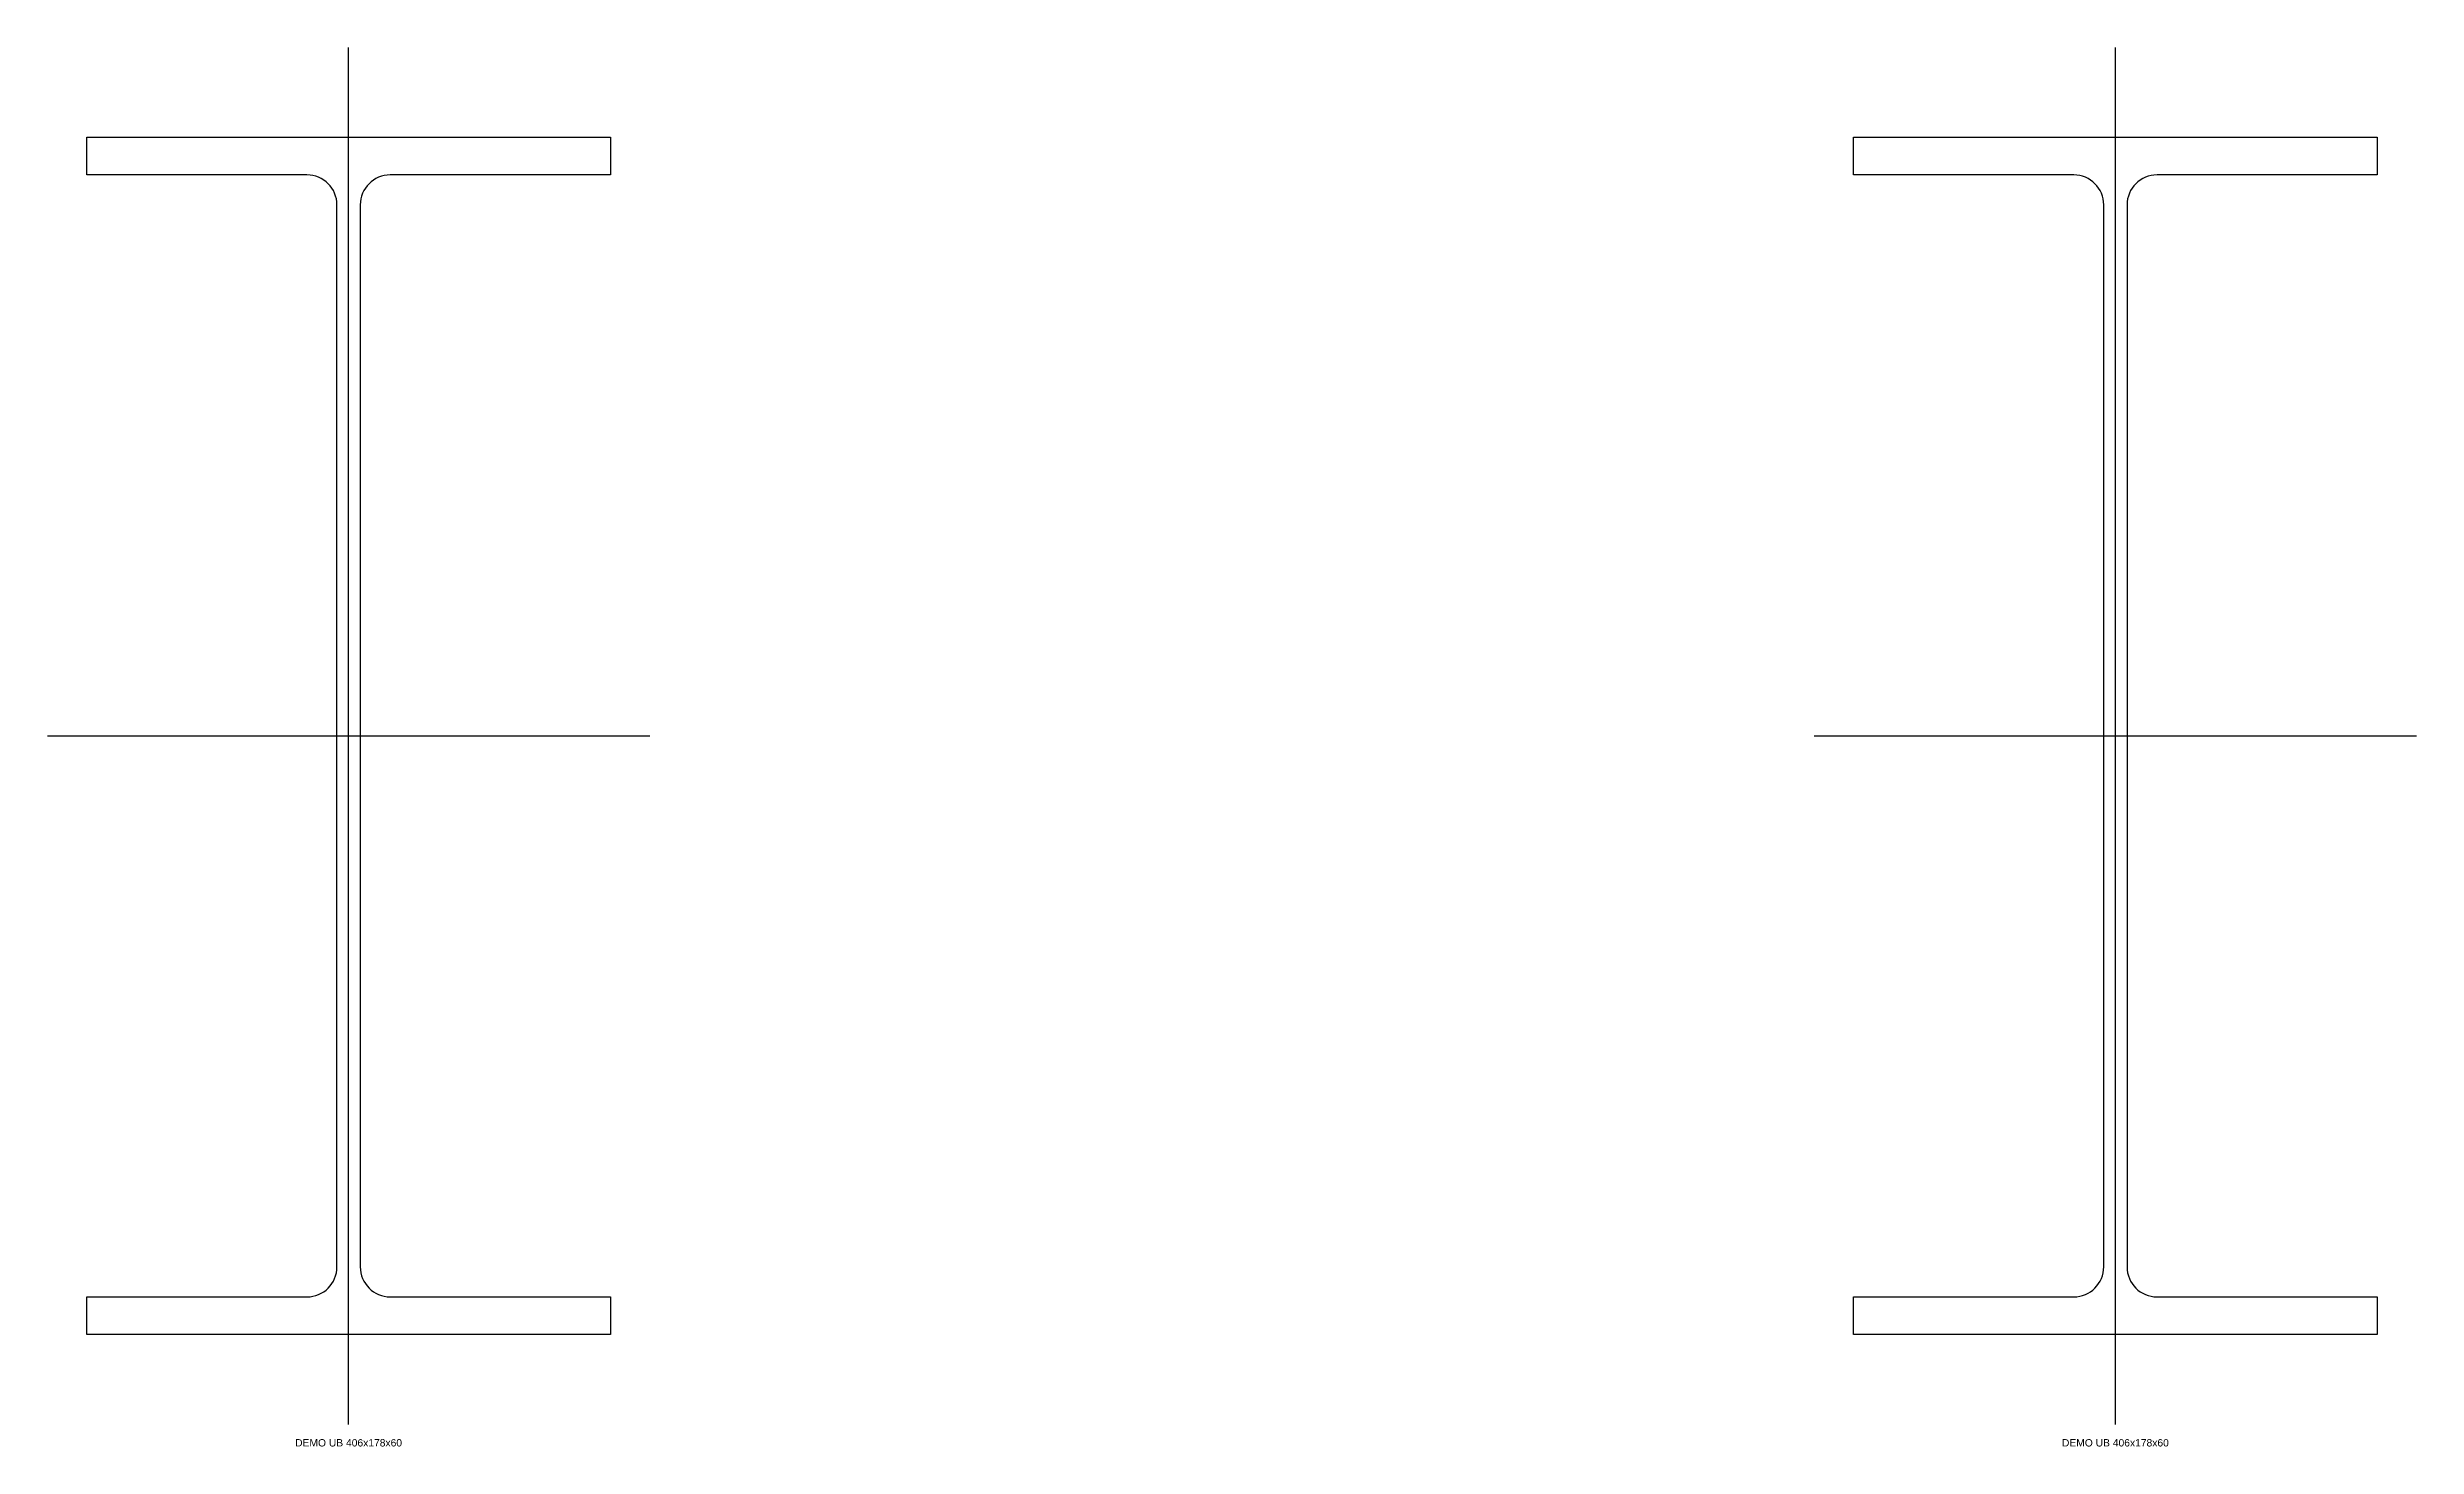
# Model space of a CAD drawing. Header units: millimetres. Extents: x -438 to 8086, y -151 to 6015.
# Drawn here: x 2898 to 3702, y 1759 to 2234 of the extents above; entities that cross this region are included whole.
import ezdxf

# ---------------------------------------------------------------- set-up
doc = ezdxf.new("R2010")
doc.units = ezdxf.units.MM
for name, color, linetype in [('MDH_AXES', 8, 'Continuous'), ('MDH_LABEL', 2, 'Continuous'), ('MDH_STEEL', 4, 'Continuous')]:
    doc.layers.add(name, color=color, linetype=linetype)
doc.styles.get("Standard").update_dxf_attribs({"font": 'arial.ttf'})

# ---------------------------------------------------------------- blocks, each defined once
blk = doc.blocks.new('*U21')
for p, q in [((-88.95, 203.2), (88.95, 203.2)), ((-88.95, 190.4), (-88.95, 203.2)), ((88.95, 203.2), (88.95, 190.4)), ((-14.15, 190.4), (-88.95, 190.4)), ((88.95, 190.4), (14.15, 190.4)), ((-3.95, -180.2), (-3.95, 180.2)), ((3.95, 180.2), (3.95, -180.2)), ((-88.95, -203.2), (-88.95, -190.4)), ((-88.95, -190.4), (-14.15, -190.4)), ((14.15, -190.4), (88.95, -190.4)), ((88.95, -190.4), (88.95, -203.2)), ((88.95, -203.2), (-88.95, -203.2))]:
    blk.add_line(p, q)
for centre, start, end in [((-14.15, 180.2), 0, 90), ((14.15, 180.2), 90, 180), ((-14.15, -180.2), 270, 360), ((14.15, -180.2), 180, 270)]:
    blk.add_arc(centre, 10.2, start, end)
blk.add_point((0, 0))
blk = doc.blocks.new('*U23')
for p, q in [((-88.95, 203.2), (88.95, 203.2)), ((-88.95, 190.4), (-88.95, 203.2)), ((88.95, 203.2), (88.95, 190.4)), ((-14.15, 190.4), (-88.95, 190.4)), ((88.95, 190.4), (14.15, 190.4)), ((-3.95, -180.2), (-3.95, 180.2)), ((3.95, 180.2), (3.95, -180.2)), ((-88.95, -203.2), (-88.95, -190.4)), ((-88.95, -190.4), (-14.15, -190.4)), ((14.15, -190.4), (88.95, -190.4)), ((88.95, -190.4), (88.95, -203.2)), ((88.95, -203.2), (-88.95, -203.2))]:
    blk.add_line(p, q)
for centre, start, end in [((-14.15, 180.2), 360, 450), ((14.15, 180.2), 90, 180), ((-14.15, -180.2), 270, 360), ((14.15, -180.2), 180, 270)]:
    blk.add_arc(centre, 10.2, start, end)
blk.add_point((0, 0))

msp = doc.modelspace()

# ---------------------------------------------------------------- linework, layer by layer
at = {"layer": 'MDH_AXES'}
for p, q in [((3000, 1766.32), (3000, 2233.68)), ((3600, 1766.32), (3600, 2233.68)), ((2897.71, 2000), (3102.29, 2000)), ((3497.71, 2000), (3702.29, 2000))]:
    msp.add_line(p, q, dxfattribs=at)

# ---------------------------------------------------------------- block references
at = {"layer": 'MDH_STEEL'}
for name, p in [('*U21', (3000, 2000)), ('*U23', (3600, 2000))]:
    msp.add_blockref(name, p, dxfattribs=at)

# ---------------------------------------------------------------- texts
at = {"layer": 'MDH_LABEL', "char_height": 2.5, "attachment_point": 2}
for insert in [(3000, 1761.32), (3600, 1761.32)]:
    msp.add_mtext('DEMO UB 406x178x60', dxfattribs=dict(at, insert=insert))

doc.saveas('drawing.dxf')
